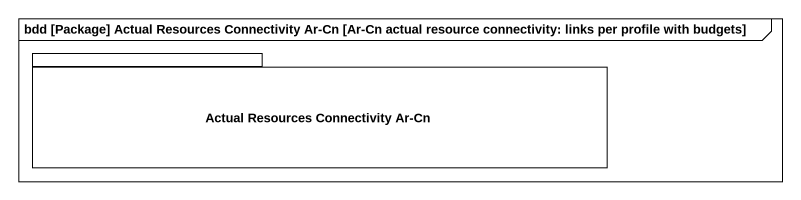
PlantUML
@startuml
mainframe bdd [Package] Actual Resources Connectivity Ar-Cn [Ar-Cn actual resource connectivity: links per profile with budgets]
package "Actual Resources Connectivity Ar-Cn" as Actual_Resources {
}
@enduml
